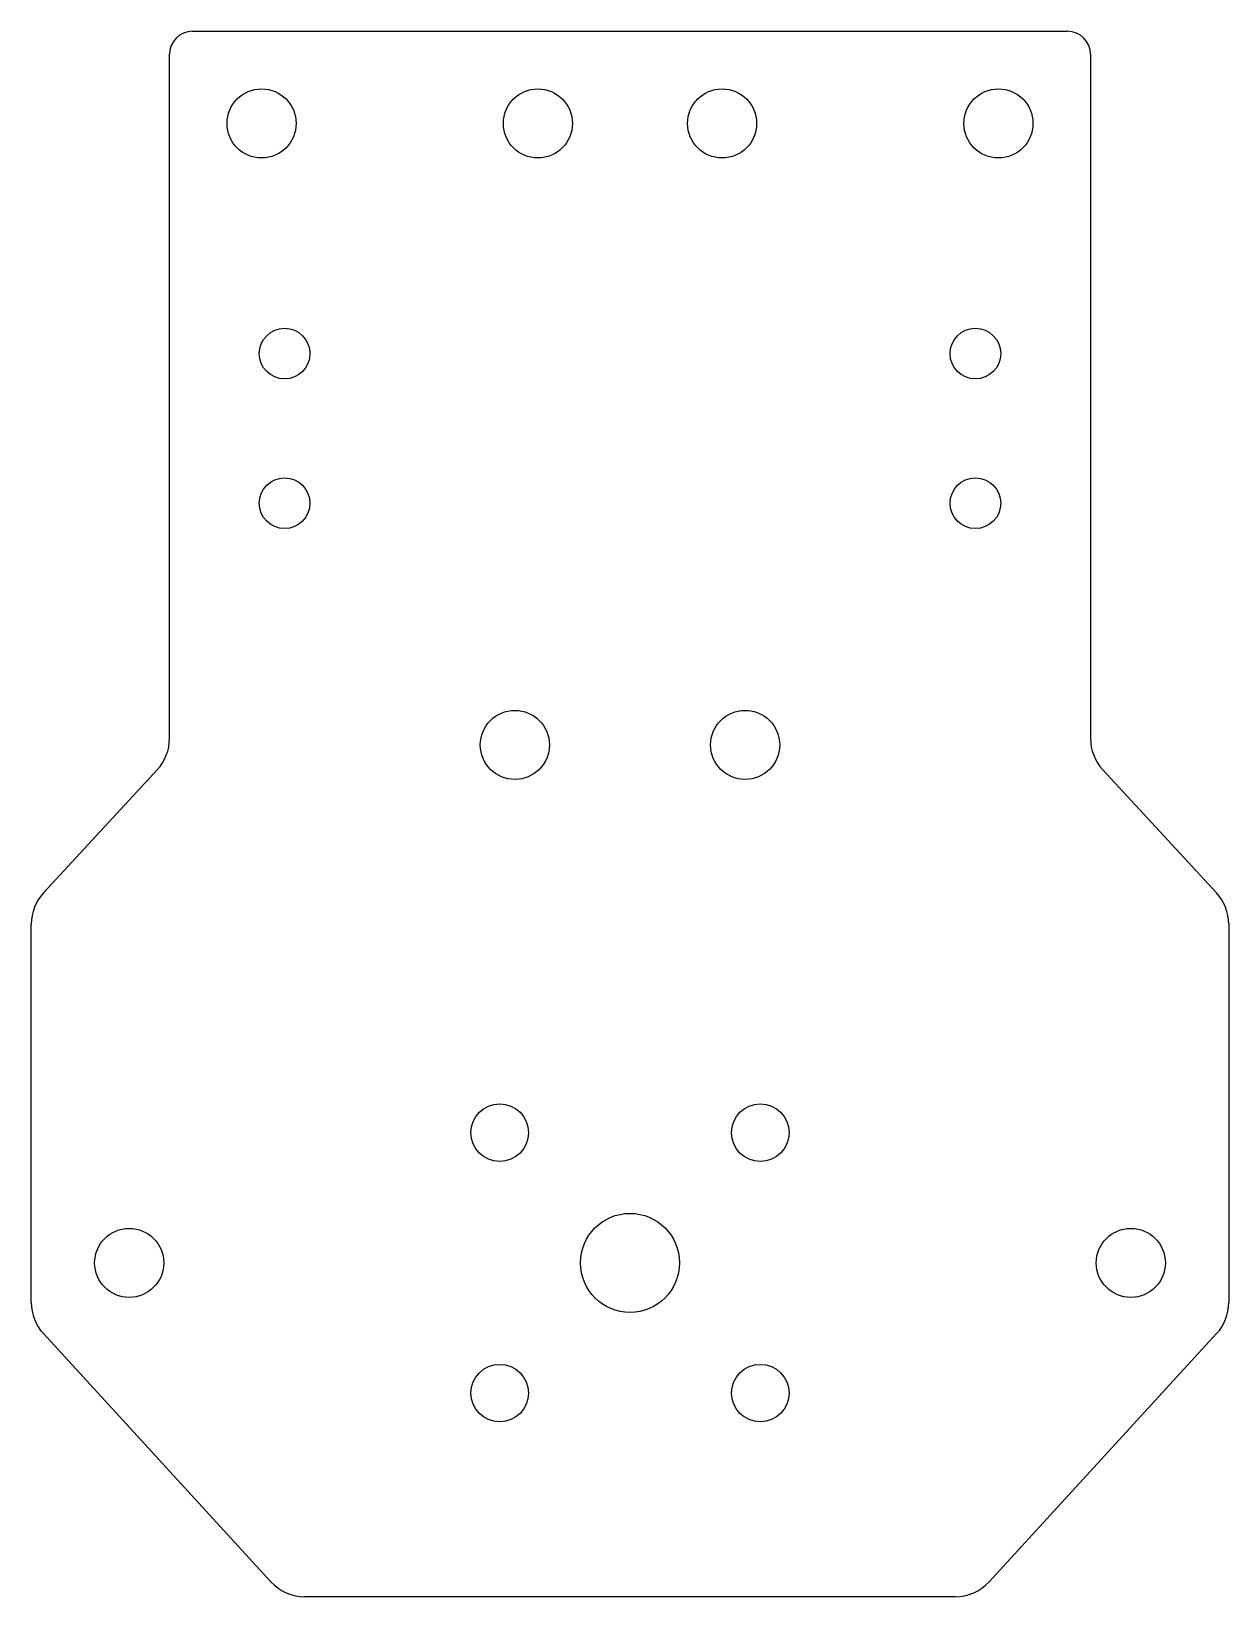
# Model space of a CAD drawing. Extents: x -26 to 26, y -55 to 13.
import ezdxf

# ---------------------------------------------------------------- set-up
doc = ezdxf.new("R2010")
doc.units = 0
doc.layers.add('Fillet005003_cs', color=7, linetype='CONTINUOUS')

msp = doc.modelspace()

# ---------------------------------------------------------------- linework, layer by layer
at = {"layer": 'Fillet005003_cs'}
for p, q in [((-19, 13, 0.75), (19, 13, 0.75)), ((-20, -17.718, 0.75), (-20, 12, 0.75)), ((20, 12, 0.75), (20, -17.718, 0.75)), ((-25.4696, -24.4254, 0.75), (-20.5304, -19.0746, 0.75)), ((20.5304, -19.0746, 0.75), (25.4696, -24.4254, 0.75)), ((-26, -42.222, 0.75), (-26, -25.782, 0.75)), ((26, -25.782, 0.75), (26, -42.222, 0.75)), ((-15.5945, -54.3514, 0.75), (-25.4743, -43.5735, 0.75)), ((25.4743, -43.5735, 0.75), (15.5945, -54.3514, 0.75)), ((14.1202, -55, 0.75), (-14.1202, -55, 0.75))]:
    msp.add_line(p, q, dxfattribs=at)
for centre, radius in [((-16, 9), 1.5), ((-4, 9), 1.5), ((4, 9), 1.5), ((16, 9), 1.5), ((-15, -1), 1.1), ((15, -1), 1.1), ((-15, -7.5), 1.1), ((15, -7.5), 1.1), ((-5, -18), 1.5), ((5, -18), 1.5), ((-5.65685, -34.8431), 1.25), ((5.65685, -34.8431), 1.25), ((0, -40.5), 2.15), ((-21.75, -40.5), 1.5), ((21.75, -40.5), 1.5), ((-5.65685, -46.1569), 1.25), ((5.65685, -46.1569), 1.25)]:
    msp.add_circle(centre, radius, dxfattribs=at)
for centre, radius, start, end in [((-19, 12, 0.75), 1, 90, 180), ((19, 12, 0.75), 1, 0, 90), ((-22, -17.718, 0.75), 2, -42.7094, 0), ((22, -17.718, 0.75), 2, 180, -137.291), ((-24, -25.782, 0.75), 2, 137.291, 180), ((24, -25.782, 0.75), 2, 0, 42.7094), ((-24, -42.222, 0.75), 2, 180, -137.49), ((24, -42.222, 0.75), 2, -42.5104, 0), ((-14.1202, -53, 0.75), 2, -137.49, -90), ((14.1202, -53, 0.75), 2, -90, -42.5104)]:
    msp.add_arc(centre, radius, start, end, dxfattribs=at)

doc.saveas('drawing.dxf')
